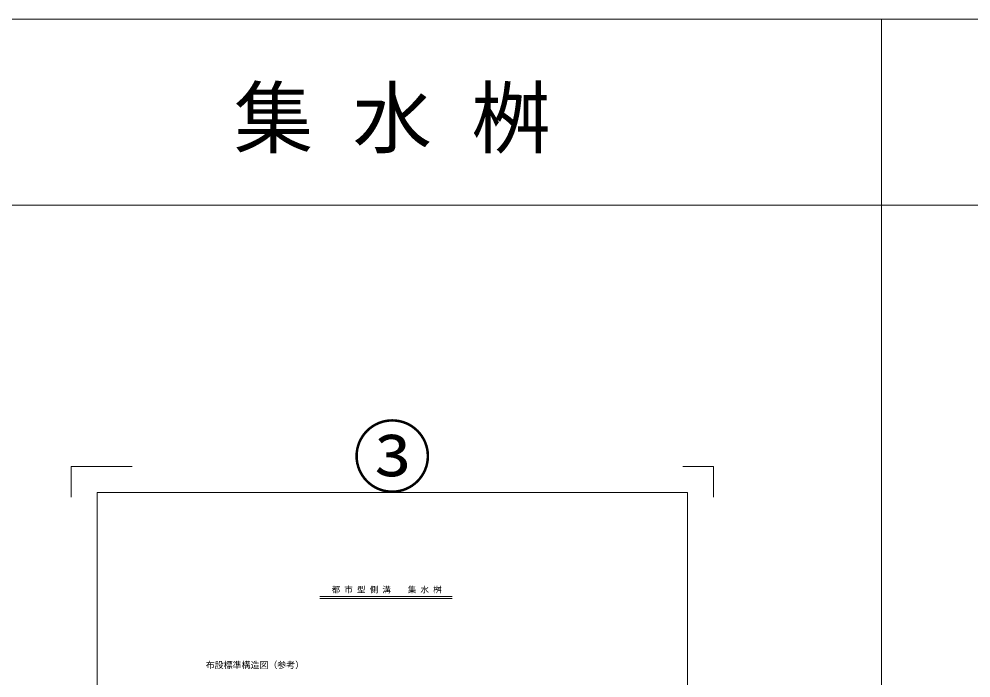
# Model space of a CAD drawing. Units: millimetres, scale not verified. Extents: x 289 to 42849, y -1182 to 27464.
# Drawn here: x 18775 to 26556, y 22077 to 27464 of the extents above; entities that cross this region are included whole.
import ezdxf
from ezdxf.enums import TextEntityAlignment as Align

# ---------------------------------------------------------------- set-up
doc = ezdxf.new("R2010")
doc.units = ezdxf.units.MM
doc.header["$LTSCALE"] = 40
for name, color, linetype, lineweight in [('0_2', 7, 'Continuous', 20), ('Defpoints_3', 8, 'Continuous', 0), ('枠', 5, 'Continuous', 5), ('補助線', 8, 'Continuous', 20)]:
    doc.layers.add(name, color=color, linetype=linetype, lineweight=lineweight)
doc.styles.add('ＭＳ ゴシック', font='')
doc.styles.get('ＭＳ ゴシック').set_extended_font_data('MS Gothic')

msp = doc.modelspace()

# ---------------------------------------------------------------- linework, layer by layer
at = {"layer": '0_2', "color": 1, "lineweight": 13}
for p, q in [((289.36, 27464.19), (34337.33, 27464.19)), ((289.36, 25942.73), (34337.33, 25942.73))]:
    msp.add_line(p, q, dxfattribs=at)
at = {"layer": '0_2', "color": 1}
msp.add_line((25825.34, 27464.19), (25825.34, 15912.73), dxfattribs=at)
at = {"layer": '0_2'}
for p, q in [((21234.26, 22742.33), (22315.44, 22742.33)), ((21234.26, 22727.33), (22315.44, 22727.33))]:
    msp.add_line(p, q, dxfattribs=at)
at = {"layer": 'Defpoints_3', "color": 7, "lineweight": 13}
for p, q in [((19200.34, 23806.5), (19200.34, 23556.5)), ((19700.34, 23806.5), (19200.34, 23806.5)), ((24200.34, 23806.5), (24450.34, 23806.5)), ((24450.34, 23806.5), (24450.34, 23556.5))]:
    msp.add_line(p, q, dxfattribs=at)
at = {"layer": '枠', "lineweight": 20}
for p, q in [((24237.84, 23594), (19412.84, 23594)), ((19412.84, 23594), (19412.84, 16594)), ((24237.84, 23594), (24237.84, 16594))]:
    msp.add_line(p, q, dxfattribs=at)

# ---------------------------------------------------------------- texts
at = {"layer": '0_2', "style": 'ＭＳ ゴシック'}
msp.add_text('集 水 桝', height=474.7, dxfattribs=at).set_placement((21825.34, 26275.96), align=Align.BOTTOM_CENTER)
msp.add_text('都 市 型 側 溝  \u3000集 水 桝', height=49.84, dxfattribs=at).set_placement((21779.45, 22799.31), align=Align.MIDDLE_CENTER)
msp.add_text('布設標準構造図（参考）', height=52.22, dxfattribs=at).set_placement((20703.12, 22208.99), align=Align.TOP_CENTER)
at = {"layer": '補助線', "color": 1, "style": 'ＭＳ ゴシック'}
msp.add_text('③', height=474.7, dxfattribs=at).set_placement((21825.34, 23502.96), align=Align.BOTTOM_CENTER)

doc.saveas('drawing.dxf')
